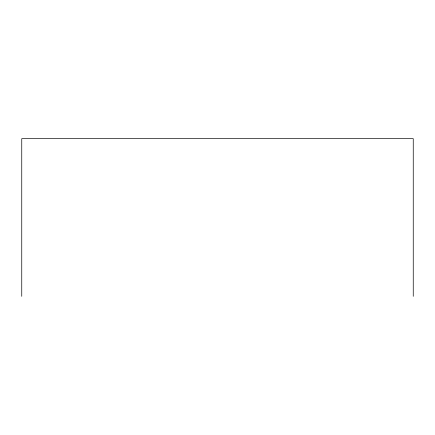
<?xml version="1.0" encoding="UTF-8"?>
<svg xmlns="http://www.w3.org/2000/svg" width="435" height="435" viewBox="0 0 435 435"><rect width="100%" height="100%" fill="white"/><g stroke="black" fill="none" stroke-linecap="round" stroke-linejoin="round"><path stroke-width="0.65" d="M413.25 296.327L413.25 138.673L21.75 138.673L21.75 296.327"/></g></svg>
